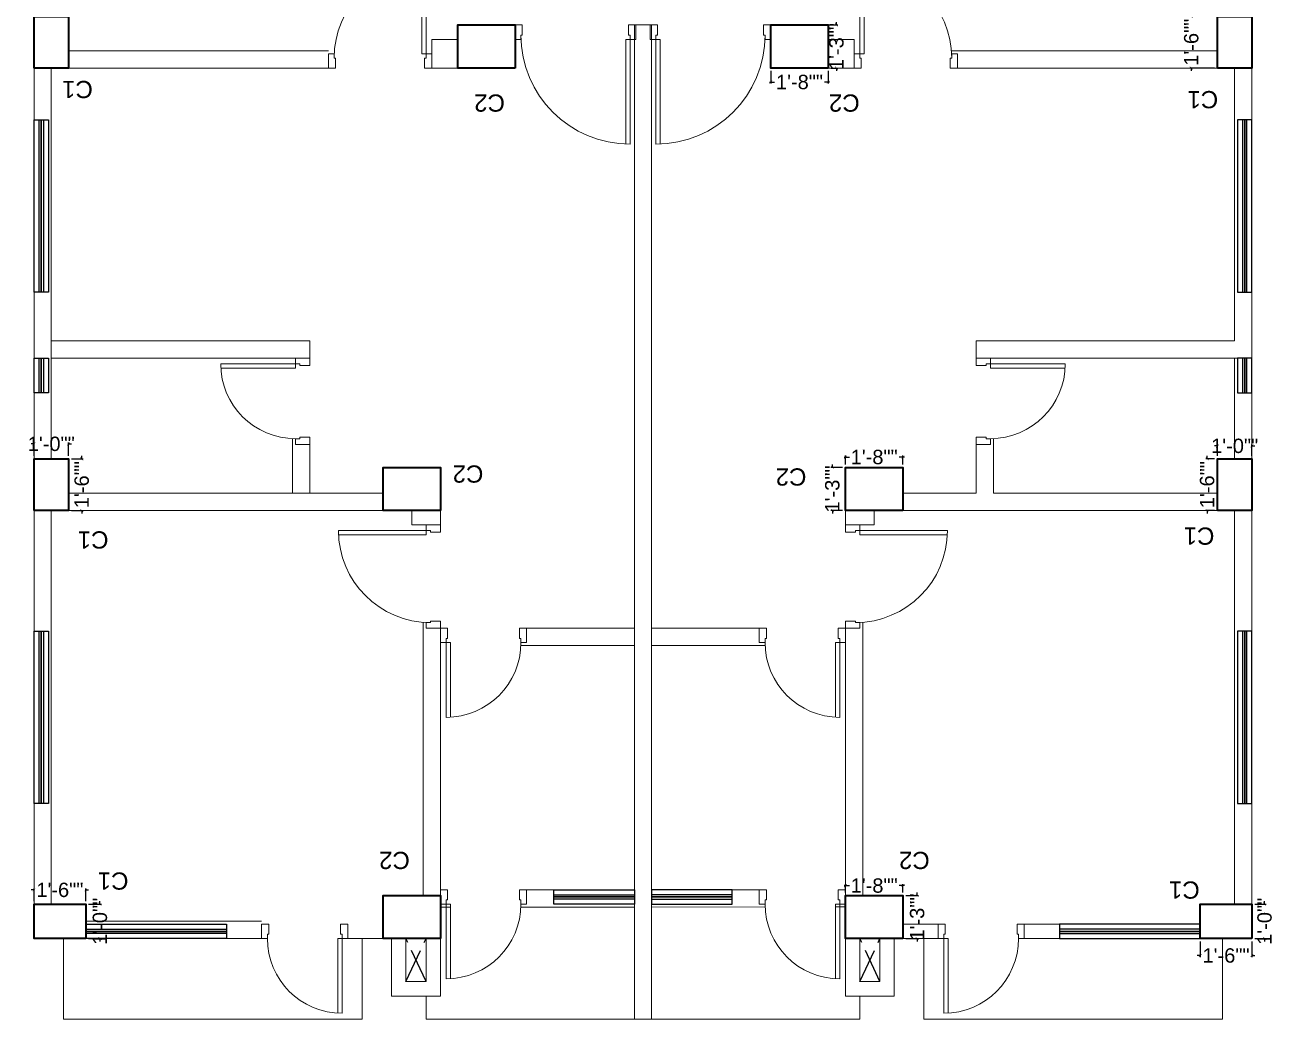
# Model space of a CAD drawing. Header units: inches. Extents: x -6918 to 21732, y -6368 to 1797.
# Drawn here: x -4172 to -3737.2, y 742.6 to 1088.6 of the extents above; entities that cross this region are included whole.
import ezdxf

# ---------------------------------------------------------------- set-up
doc = ezdxf.new("R2010")
doc.units = ezdxf.units.IN
doc.header["$MEASUREMENT"] = 0
doc.linetypes.add('ACAD_ISO02W100', pattern=[15, 12, -3])
for name, color, linetype, lineweight in [('COLOUMN', 10, 'Continuous', 35), ('DIM', 10, 'Continuous', 18), ('dim-8', 7, 'Continuous', 9), ('Dimensoin', 98, 'Continuous', 9), ('Door', 6, 'Continuous', 15), ('Raling', 1, 'Continuous', 15), ('Varanda', 16, 'Continuous', 15), ('WALL', 7, 'Continuous', 20), ('WINDOW', 5, 'Continuous', 25)]:
    doc.layers.add(name, color=color, linetype=linetype, lineweight=lineweight)
doc.layers.add('DOT', color=140, linetype='ACAD_ISO02W100')
doc.layers.add('Text', color=7, linetype='Continuous')
doc.styles.add('ARIAL', font='arial.ttf')
doc.styles.get("Standard").update_dxf_attribs({"font": 'arial.ttf'})
doc.dimstyles.new('Column Shedule', dxfattribs={"dimscale": 0, "dimtxt": 5, "dimasz": 1, "dimexe": 0.5, "dimexo": 1, "dimgap": 1, "dimtad": 0, "dimdec": 0, "dimzin": 11, "dimdsep": 46, "dimlunit": 3, "dimtxsty": 'ARIAL', "dimblk": 'ARCHTICK', "dimcen": 0.09375, "dimdle": 0.5, "dimclrd": 5, "dimclre": 7, "dimclrt": 7, "dimadec": 0, "dimazin": 0, "dimtfac": 1, "dimtdec": 0, "dimtix": 1, "dimtofl": 0, "dimtmove": 2, "dimatfit": 3, "dimldrblk": 'ARCHTICK', "dimfxl": 3, "dimtolj": 1, "dimtzin": 3, "dimlwd": -1, "dimlwe": -1, "dimarcsym": 1})

# ---------------------------------------------------------------- blocks, each defined once
blk = doc.blocks.new('A$C71373806')
at = {"layer": 'Door'}
for p, q in [((2, 5), (2, 31)), ((3.5, 5), (3.5, 30.96)), ((0, 5), (0, 0)), ((0, 5), (2, 5)), ((2, 5), (2, 3.5)), ((2, 5), (3.5, 5)), ((28, 5), (28, 3.5)), ((30, 5), (28, 5)), ((30, 5), (30, 0)), ((0, 0), (2.5, 0)), ((2, 3.5), (2.5, 3.5)), ((2.5, 3.5), (2.5, 0)), ((27.5, 3.5), (27.5, 0)), ((28, 3.5), (27.5, 3.5)), ((30, 0), (27.5, 0))]:
    blk.add_line(p, q, dxfattribs=at)
blk.add_arc((2, 5), 26, 0, 90, dxfattribs=at)
blk = doc.blocks.new('M door')
at = {"layer": 'Door'}
for p, q in [((10890.88, 11660.35), (10895.88, 11660.35)), ((10890.88, 11660.35), (10890.88, 11658.35)), ((10890.88, 11658.35), (10892.38, 11658.35)), ((10892.38, 11658.35), (10892.38, 11657.85)), ((10895.88, 11660.35), (10895.88, 11657.85)), ((10892.38, 11657.85), (10895.88, 11657.85)), ((10890.88, 11626.35), (10860.38, 11626.35)), ((10890.88, 11627.85), (10860.42, 11627.85)), ((10890.88, 11626.35), (10890.88, 11627.85)), ((10890.88, 11624.35), (10890.88, 11626.35)), ((10890.88, 11626.35), (10892.38, 11626.35)), ((10890.88, 11624.35), (10895.88, 11624.35)), ((10892.38, 11626.85), (10895.88, 11626.85)), ((10892.38, 11626.35), (10892.38, 11626.85)), ((10895.88, 11624.35), (10895.88, 11626.85))]:
    blk.add_line(p, q, dxfattribs=at)
blk.add_arc((10892.38, 11626.35), 32, 90, 180, dxfattribs=at)
blk = doc.blocks.new('door')
at = {"layer": 'Door'}
for p, q in [((380.47, 5770.2), (375.47, 5770.2)), ((375.47, 5770.2), (375.47, 5767.7)), ((378.97, 5767.7), (375.47, 5767.7)), ((380.47, 5768.2), (378.97, 5768.2)), ((378.97, 5768.2), (378.97, 5767.7)), ((380.47, 5770.2), (380.47, 5768.2)), ((380.47, 5731.7), (416.94, 5731.7)), ((380.47, 5730.2), (380.47, 5731.7)), ((375.47, 5728.2), (375.47, 5730.7)), ((378.97, 5730.7), (375.47, 5730.7)), ((380.47, 5728.2), (375.47, 5728.2)), ((378.97, 5730.2), (378.97, 5730.7)), ((380.47, 5730.2), (378.97, 5730.2)), ((380.47, 5730.2), (416.97, 5730.2)), ((380.47, 5728.2), (380.47, 5730.2))]:
    blk.add_line(p, q, dxfattribs=at)
blk.add_arc((378.97, 5730.2), 38, 0, 90, dxfattribs=at)
blk = doc.blocks.new('ADFSDF')
at = {"layer": 'COLOUMN'}
for points in [[(-22327.73, -19135.6), (-22309.73, -19135.6), (-22309.73, -19147.6), (-22327.73, -19147.6)], [(-22206.23, -19135.6), (-22186.23, -19135.6), (-22186.23, -19150.6), (-22206.23, -19150.6)], [(-22045.23, -19135.6), (-22025.23, -19135.6), (-22025.23, -19150.6), (-22045.23, -19150.6)], [(-21921.73, -19135.6), (-21903.73, -19135.6), (-21903.73, -19147.6), (-21921.73, -19147.6)], [(-22315.73, -19284.6), (-22315.73, -19302.6), (-22327.73, -19302.6), (-22327.73, -19284.6)], [(-22206.23, -19284.6), (-22186.23, -19284.6), (-22186.23, -19299.6), (-22206.23, -19299.6)], [(-22045.23, -19284.6), (-22025.23, -19284.6), (-22025.23, -19299.6), (-22045.23, -19299.6)], [(-21903.73, -19284.6), (-21903.73, -19302.6), (-21915.73, -19302.6), (-21915.73, -19284.6)], [(-22315.73, -19438.6), (-22315.73, -19456.6), (-22327.73, -19456.6), (-22327.73, -19438.6)], [(-22180.23, -19438.6), (-22160.23, -19438.6), (-22160.23, -19453.6), (-22180.23, -19453.6)], [(-22071.23, -19438.6), (-22051.23, -19438.6), (-22051.23, -19453.6), (-22071.23, -19453.6)], [(-21903.73, -19438.6), (-21903.73, -19456.6), (-21915.73, -19456.6), (-21915.73, -19438.6)], [(-22315.73, -19577.6), (-22315.73, -19595.6), (-22327.73, -19595.6), (-22327.73, -19577.6)], [(-21903.73, -19577.6), (-21903.73, -19595.6), (-21915.73, -19595.6), (-21915.73, -19577.6)], [(-22160.23, -19627.6), (-22160.23, -19647.6), (-22175.23, -19647.6), (-22175.23, -19627.6)], [(-22056.23, -19627.6), (-22056.23, -19647.6), (-22071.23, -19647.6), (-22071.23, -19627.6)]]:
    blk.add_lwpolyline(points, close=True, dxfattribs=at)
blk = doc.blocks.new('_ArchTick')
at = {"color": 0, "linetype": 'ByBlock', "const_width": 0.15}
blk.add_lwpolyline([(-0.5, -0.5), (0.5, 0.5)], dxfattribs=at)
blk = doc.blocks.new('*D66')
at = {"layer": 'Defpoints', "color": 0, "lineweight": 40, "transparency": 16777216}
for p in [(-3762.9, 770.59), (-3744.9, 770.59), (-3762.9, 764.67)]:
    blk.add_point(p, dxfattribs=at)
at = {"layer": 'Text', "color": 7, "transparency": 16777216}
for p, q in [((-3762.9, 769.59), (-3762.9, 764.17)), ((-3744.9, 769.59), (-3744.9, 764.17))]:
    blk.add_line(p, q, dxfattribs=at)
at = {"layer": 'Text', "color": 5, "transparency": 16777216}
for p, q in [((-3762.9, 764.67), (-3763.9, 764.67)), ((-3744.9, 764.67), (-3743.9, 764.67))]:
    blk.add_line(p, q, dxfattribs=at)
blk.add_blockref('_ArchTick', (-3762.9, 764.67), dxfattribs=at)
at = {"layer": 'Text', "color": 5, "transparency": 16777216, "rotation": 180}
blk.add_blockref('_ArchTick', (-3744.9, 764.67), dxfattribs=at)
at = {"layer": 'Text', "color": 7, "transparency": 16777216, "insert": (-3753.9, 764.67), "char_height": 5, "attachment_point": 5, "style": 'ARIAL'}
blk.add_mtext('\\A1;1\'-6""', dxfattribs=at)
blk = doc.blocks.new('*D67')
at = {"layer": 'Defpoints', "color": 0, "lineweight": 40, "transparency": 16777216}
for p in [(-3744.9, 782.59), (-3744.9, 770.59), (-3740.48, 770.59)]:
    blk.add_point(p, dxfattribs=at)
at = {"layer": 'Text', "color": 5, "transparency": 16777216}
for p, q in [((-3740.48, 782.59), (-3740.48, 783.59)), ((-3740.48, 770.59), (-3740.48, 769.59))]:
    blk.add_line(p, q, dxfattribs=at)
at = {"layer": 'Text', "color": 7, "transparency": 16777216}
for p, q in [((-3743.9, 782.59), (-3739.98, 782.59)), ((-3743.9, 770.59), (-3739.98, 770.59))]:
    blk.add_line(p, q, dxfattribs=at)
at = {"layer": 'Text', "color": 5, "transparency": 16777216}
for p, rotation in [((-3740.48, 782.59), 270), ((-3740.48, 770.59), 90)]:
    blk.add_blockref('_ArchTick', p, dxfattribs=dict(at, rotation=rotation))
at = {"layer": 'Text', "color": 7, "transparency": 16777216, "insert": (-3740.48, 776.59), "char_height": 5, "attachment_point": 5, "rotation": 90, "style": 'ARIAL'}
blk.add_mtext('\\A1;1\'-0""', dxfattribs=at)
blk = doc.blocks.new('*D68')
at = {"layer": 'Defpoints', "color": 0, "lineweight": 40, "transparency": 16777216}
for p in [(-3866.4, 789.01), (-3886.4, 785.59), (-3866.4, 785.59)]:
    blk.add_point(p, dxfattribs=at)
at = {"layer": 'Text', "color": 5, "transparency": 16777216}
for p, q in [((-3886.9, 789.01), (-3885.05, 789.01)), ((-3865.9, 789.01), (-3867.75, 789.01))]:
    blk.add_line(p, q, dxfattribs=at)
at = {"layer": 'Text', "color": 7, "transparency": 16777216}
for p, q in [((-3886.4, 786.59), (-3886.4, 789.51)), ((-3866.4, 786.59), (-3866.4, 789.51))]:
    blk.add_line(p, q, dxfattribs=at)
at = {"layer": 'Text', "color": 5, "transparency": 16777216, "rotation": 180}
blk.add_blockref('_ArchTick', (-3886.4, 789.01), dxfattribs=at)
at = {"layer": 'Text', "color": 5, "transparency": 16777216}
blk.add_blockref('_ArchTick', (-3866.4, 789.01), dxfattribs=at)
at = {"layer": 'Text', "color": 7, "transparency": 16777216, "insert": (-3876.4, 789.01), "char_height": 5, "attachment_point": 5, "style": 'ARIAL'}
blk.add_mtext('\\A1;1\'-8""', dxfattribs=at)
blk = doc.blocks.new('*D69')
at = {"layer": 'Defpoints', "color": 0, "lineweight": 40, "transparency": 16777216}
for p in [(-3866.4, 785.59), (-3866.4, 770.59), (-3861.44, 770.59)]:
    blk.add_point(p, dxfattribs=at)
at = {"layer": 'Text', "color": 7, "transparency": 16777216}
for p, q in [((-3865.4, 785.59), (-3860.94, 785.59)), ((-3865.4, 770.59), (-3860.94, 770.59))]:
    blk.add_line(p, q, dxfattribs=at)
at = {"layer": 'Text', "color": 5, "transparency": 16777216}
for p, q in [((-3861.44, 785.59), (-3861.44, 786.59)), ((-3861.44, 770.59), (-3861.44, 769.59))]:
    blk.add_line(p, q, dxfattribs=at)
for p, rotation in [((-3861.44, 785.59), 270), ((-3861.44, 770.59), 90)]:
    blk.add_blockref('_ArchTick', p, dxfattribs=dict(at, rotation=rotation))
at = {"layer": 'Text', "color": 7, "transparency": 16777216, "insert": (-3861.44, 778.09), "char_height": 5, "attachment_point": 5, "rotation": 90, "style": 'ARIAL'}
blk.add_mtext('\\A1;1\'-3""', dxfattribs=at)
blk = doc.blocks.new('*D70')
at = {"layer": 'Defpoints', "color": 0, "lineweight": 40, "transparency": 16777216}
for p in [(-3890.95, 934.59), (-3886.4, 934.59), (-3886.4, 919.59)]:
    blk.add_point(p, dxfattribs=at)
at = {"layer": 'Text', "color": 5, "transparency": 16777216}
for p, q in [((-3890.95, 934.59), (-3890.95, 935.59)), ((-3890.95, 919.59), (-3890.95, 918.59))]:
    blk.add_line(p, q, dxfattribs=at)
at = {"layer": 'Text', "color": 7, "transparency": 16777216}
for p, q in [((-3887.4, 934.59), (-3891.45, 934.59)), ((-3887.4, 919.59), (-3891.45, 919.59))]:
    blk.add_line(p, q, dxfattribs=at)
at = {"layer": 'Text', "color": 5, "transparency": 16777216}
for p, rotation in [((-3890.95, 934.59), 270), ((-3890.95, 919.59), 90)]:
    blk.add_blockref('_ArchTick', p, dxfattribs=dict(at, rotation=rotation))
at = {"layer": 'Text', "color": 7, "transparency": 16777216, "insert": (-3890.95, 927.09), "char_height": 5, "attachment_point": 5, "rotation": 90, "style": 'ARIAL'}
blk.add_mtext('\\A1;1\'-3""', dxfattribs=at)
blk = doc.blocks.new('*D71')
at = {"layer": 'Defpoints', "color": 0, "lineweight": 40, "transparency": 16777216}
for p in [(-3866.4, 938.18), (-3886.4, 934.59), (-3866.4, 934.59)]:
    blk.add_point(p, dxfattribs=at)
at = {"layer": 'Text', "color": 5, "transparency": 16777216}
for p, q in [((-3886.9, 938.18), (-3885.05, 938.18)), ((-3865.9, 938.18), (-3867.75, 938.18))]:
    blk.add_line(p, q, dxfattribs=at)
at = {"layer": 'Text', "color": 7, "transparency": 16777216}
for p, q in [((-3886.4, 935.59), (-3886.4, 938.68)), ((-3866.4, 935.59), (-3866.4, 938.68))]:
    blk.add_line(p, q, dxfattribs=at)
at = {"layer": 'Text', "color": 5, "transparency": 16777216, "rotation": 180}
blk.add_blockref('_ArchTick', (-3886.4, 938.18), dxfattribs=at)
at = {"layer": 'Text', "color": 5, "transparency": 16777216}
blk.add_blockref('_ArchTick', (-3866.4, 938.18), dxfattribs=at)
at = {"layer": 'Text', "color": 7, "transparency": 16777216, "insert": (-3876.4, 938.18), "char_height": 5, "attachment_point": 5, "style": 'ARIAL'}
blk.add_mtext('\\A1;1\'-8""', dxfattribs=at)
blk = doc.blocks.new('*D72')
at = {"layer": 'Defpoints', "color": 0, "lineweight": 40, "transparency": 16777216}
for p in [(-3760.48, 937.59), (-3756.9, 937.59), (-3756.9, 919.59)]:
    blk.add_point(p, dxfattribs=at)
at = {"layer": 'Text', "color": 7, "transparency": 16777216}
for p, q in [((-3757.9, 937.59), (-3760.98, 937.59)), ((-3757.9, 919.59), (-3760.98, 919.59))]:
    blk.add_line(p, q, dxfattribs=at)
at = {"layer": 'Text', "color": 5, "transparency": 16777216}
for p, q in [((-3760.48, 937.59), (-3760.48, 938.59)), ((-3760.48, 919.59), (-3760.48, 918.59))]:
    blk.add_line(p, q, dxfattribs=at)
for p, rotation in [((-3760.48, 937.59), 270), ((-3760.48, 919.59), 90)]:
    blk.add_blockref('_ArchTick', p, dxfattribs=dict(at, rotation=rotation))
at = {"layer": 'Text', "color": 7, "transparency": 16777216, "insert": (-3760.48, 928.59), "char_height": 5, "attachment_point": 5, "rotation": 90, "style": 'ARIAL'}
blk.add_mtext('\\A1;1\'-6""', dxfattribs=at)
blk = doc.blocks.new('*D73')
at = {"layer": 'Defpoints', "color": 0, "lineweight": 40, "transparency": 16777216}
for p in [(-3744.9, 942.06), (-3756.9, 937.59), (-3744.9, 937.59)]:
    blk.add_point(p, dxfattribs=at)
at = {"layer": 'Text', "color": 5, "transparency": 16777216}
for p, q in [((-3756.9, 942.06), (-3757.9, 942.06)), ((-3744.9, 942.06), (-3743.9, 942.06))]:
    blk.add_line(p, q, dxfattribs=at)
at = {"layer": 'Text', "color": 7, "transparency": 16777216}
for p, q in [((-3756.9, 938.59), (-3756.9, 942.56)), ((-3744.9, 938.59), (-3744.9, 942.56))]:
    blk.add_line(p, q, dxfattribs=at)
at = {"layer": 'Text', "color": 5, "transparency": 16777216}
blk.add_blockref('_ArchTick', (-3756.9, 942.06), dxfattribs=at)
at = {"layer": 'Text', "color": 5, "transparency": 16777216, "rotation": 180}
blk.add_blockref('_ArchTick', (-3744.9, 942.06), dxfattribs=at)
at = {"layer": 'Text', "color": 7, "transparency": 16777216, "insert": (-3750.9, 942.06), "char_height": 5, "attachment_point": 5, "style": 'ARIAL'}
blk.add_mtext('\\A1;1\'-0""', dxfattribs=at)
blk = doc.blocks.new('*D74')
at = {"layer": 'Defpoints', "color": 0, "lineweight": 40, "transparency": 16777216}
for p in [(-4156.9, 942.76), (-4168.9, 937.59), (-4156.9, 937.59)]:
    blk.add_point(p, dxfattribs=at)
at = {"layer": 'Text', "color": 5, "transparency": 16777216}
for p, q in [((-4168.9, 942.76), (-4169.9, 942.76)), ((-4156.9, 942.76), (-4155.9, 942.76))]:
    blk.add_line(p, q, dxfattribs=at)
at = {"layer": 'Text', "color": 7, "transparency": 16777216}
for p, q in [((-4168.9, 938.59), (-4168.9, 943.26)), ((-4156.9, 938.59), (-4156.9, 943.26))]:
    blk.add_line(p, q, dxfattribs=at)
at = {"layer": 'Text', "color": 5, "transparency": 16777216}
blk.add_blockref('_ArchTick', (-4168.9, 942.76), dxfattribs=at)
at = {"layer": 'Text', "color": 5, "transparency": 16777216, "rotation": 180}
blk.add_blockref('_ArchTick', (-4156.9, 942.76), dxfattribs=at)
at = {"layer": 'Text', "color": 7, "transparency": 16777216, "insert": (-4162.9, 942.76), "char_height": 5, "attachment_point": 5, "style": 'ARIAL'}
blk.add_mtext('\\A1;1\'-0""', dxfattribs=at)
blk = doc.blocks.new('*D75')
at = {"layer": 'Defpoints', "color": 0, "lineweight": 40, "transparency": 16777216}
for p in [(-4156.9, 937.59), (-4156.9, 919.59), (-4152.29, 919.59)]:
    blk.add_point(p, dxfattribs=at)
at = {"layer": 'Text', "color": 7, "transparency": 16777216}
for p, q in [((-4155.9, 937.59), (-4151.79, 937.59)), ((-4155.9, 919.59), (-4151.79, 919.59))]:
    blk.add_line(p, q, dxfattribs=at)
at = {"layer": 'Text', "color": 5, "transparency": 16777216}
for p, q in [((-4152.29, 937.59), (-4152.29, 938.59)), ((-4152.29, 919.59), (-4152.29, 918.59))]:
    blk.add_line(p, q, dxfattribs=at)
for p, rotation in [((-4152.29, 937.59), 270), ((-4152.29, 919.59), 90)]:
    blk.add_blockref('_ArchTick', p, dxfattribs=dict(at, rotation=rotation))
at = {"layer": 'Text', "color": 7, "transparency": 16777216, "insert": (-4152.29, 928.59), "char_height": 5, "attachment_point": 5, "rotation": 90, "style": 'ARIAL'}
blk.add_mtext('\\A1;1\'-6""', dxfattribs=at)
blk = doc.blocks.new('*D76')
at = {"layer": 'Defpoints', "color": 0, "lineweight": 40, "transparency": 16777216}
for p in [(-4150.9, 787.51), (-4168.9, 782.59), (-4150.9, 782.59)]:
    blk.add_point(p, dxfattribs=at)
at = {"layer": 'Text', "color": 5, "transparency": 16777216}
for p, q in [((-4168.9, 787.51), (-4169.9, 787.51)), ((-4150.9, 787.51), (-4149.9, 787.51))]:
    blk.add_line(p, q, dxfattribs=at)
at = {"layer": 'Text', "color": 7, "transparency": 16777216}
for p, q in [((-4168.9, 783.59), (-4168.9, 788.01)), ((-4150.9, 783.59), (-4150.9, 788.01))]:
    blk.add_line(p, q, dxfattribs=at)
at = {"layer": 'Text', "color": 5, "transparency": 16777216}
blk.add_blockref('_ArchTick', (-4168.9, 787.51), dxfattribs=at)
at = {"layer": 'Text', "color": 5, "transparency": 16777216, "rotation": 180}
blk.add_blockref('_ArchTick', (-4150.9, 787.51), dxfattribs=at)
at = {"layer": 'Text', "color": 7, "transparency": 16777216, "insert": (-4159.9, 787.51), "char_height": 5, "attachment_point": 5, "style": 'ARIAL'}
blk.add_mtext('\\A1;1\'-6""', dxfattribs=at)
blk = doc.blocks.new('*D77')
at = {"layer": 'Defpoints', "color": 0, "lineweight": 40, "transparency": 16777216}
for p in [(-4150.9, 782.59), (-4150.9, 770.59), (-4145.95, 770.59)]:
    blk.add_point(p, dxfattribs=at)
at = {"layer": 'Text', "color": 5, "transparency": 16777216}
for p, q in [((-4145.95, 782.59), (-4145.95, 783.59)), ((-4145.95, 770.59), (-4145.95, 769.59))]:
    blk.add_line(p, q, dxfattribs=at)
at = {"layer": 'Text', "color": 7, "transparency": 16777216}
for p, q in [((-4149.9, 782.59), (-4145.45, 782.59)), ((-4149.9, 770.59), (-4145.45, 770.59))]:
    blk.add_line(p, q, dxfattribs=at)
at = {"layer": 'Text', "color": 5, "transparency": 16777216}
for p, rotation in [((-4145.95, 782.59), 270), ((-4145.95, 770.59), 90)]:
    blk.add_blockref('_ArchTick', p, dxfattribs=dict(at, rotation=rotation))
at = {"layer": 'Text', "color": 7, "transparency": 16777216, "insert": (-4145.95, 776.59), "char_height": 5, "attachment_point": 5, "rotation": 90, "style": 'ARIAL'}
blk.add_mtext('\\A1;1\'-0""', dxfattribs=at)
blk = doc.blocks.new('*D78')
at = {"layer": 'Defpoints', "color": 0, "lineweight": 40, "transparency": 16777216}
for p in [(-3912.4, 1073.59), (-3892.4, 1073.59), (-3912.4, 1068.71)]:
    blk.add_point(p, dxfattribs=at)
at = {"layer": 'Text', "color": 7, "transparency": 16777216}
for p, q in [((-3912.4, 1072.59), (-3912.4, 1068.21)), ((-3892.4, 1072.59), (-3892.4, 1068.21))]:
    blk.add_line(p, q, dxfattribs=at)
at = {"layer": 'Text', "color": 5, "transparency": 16777216}
for p, q in [((-3912.9, 1068.71), (-3911.05, 1068.71)), ((-3891.9, 1068.71), (-3893.75, 1068.71))]:
    blk.add_line(p, q, dxfattribs=at)
at = {"layer": 'Text', "color": 5, "transparency": 16777216, "rotation": 180}
blk.add_blockref('_ArchTick', (-3912.4, 1068.71), dxfattribs=at)
at = {"layer": 'Text', "color": 5, "transparency": 16777216}
blk.add_blockref('_ArchTick', (-3892.4, 1068.71), dxfattribs=at)
at = {"layer": 'Text', "color": 7, "transparency": 16777216, "insert": (-3902.4, 1068.71), "char_height": 5, "attachment_point": 5, "style": 'ARIAL'}
blk.add_mtext('\\A1;1\'-8""', dxfattribs=at)
blk = doc.blocks.new('*D79')
at = {"layer": 'Defpoints', "color": 0, "lineweight": 40, "transparency": 16777216}
for p in [(-3892.4, 1088.59), (-3892.4, 1073.59), (-3889.53, 1073.59)]:
    blk.add_point(p, dxfattribs=at)
at = {"layer": 'Text', "color": 7, "transparency": 16777216}
for p, q in [((-3891.4, 1088.59), (-3889.03, 1088.59)), ((-3891.4, 1073.59), (-3889.03, 1073.59))]:
    blk.add_line(p, q, dxfattribs=at)
at = {"layer": 'Text', "color": 5, "transparency": 16777216}
for p, q in [((-3889.53, 1088.59), (-3889.53, 1089.59)), ((-3889.53, 1073.59), (-3889.53, 1072.59))]:
    blk.add_line(p, q, dxfattribs=at)
for p, rotation in [((-3889.53, 1088.59), 270), ((-3889.53, 1073.59), 90)]:
    blk.add_blockref('_ArchTick', p, dxfattribs=dict(at, rotation=rotation))
at = {"layer": 'Text', "color": 7, "transparency": 16777216, "insert": (-3889.53, 1081.09), "char_height": 5, "attachment_point": 5, "rotation": 90, "style": 'ARIAL'}
blk.add_mtext('\\A1;1\'-3""', dxfattribs=at)
blk = doc.blocks.new('*D80')
at = {"layer": 'Defpoints', "color": 0, "lineweight": 40, "transparency": 16777216}
for p in [(-3766, 1091.59), (-3756.9, 1091.59), (-3756.9, 1073.59)]:
    blk.add_point(p, dxfattribs=at)
at = {"layer": 'Text', "color": 7, "transparency": 16777216}
for p, q in [((-3757.9, 1091.59), (-3766.5, 1091.59)), ((-3757.9, 1073.59), (-3766.5, 1073.59))]:
    blk.add_line(p, q, dxfattribs=at)
at = {"layer": 'Text', "color": 5, "transparency": 16777216}
for p, q in [((-3766, 1091.59), (-3766, 1092.59)), ((-3766, 1073.59), (-3766, 1072.59))]:
    blk.add_line(p, q, dxfattribs=at)
for p, rotation in [((-3766, 1091.59), 270), ((-3766, 1073.59), 90)]:
    blk.add_blockref('_ArchTick', p, dxfattribs=dict(at, rotation=rotation))
at = {"layer": 'Text', "color": 7, "transparency": 16777216, "insert": (-3766, 1082.59), "char_height": 5, "attachment_point": 5, "rotation": 90, "style": 'ARIAL'}
blk.add_mtext('\\A1;1\'-6""', dxfattribs=at)

msp = doc.modelspace()

# ---------------------------------------------------------------- linework, layer by layer
at = {"layer": 'dim-8', "ltscale": 2}
for points in [[(-4168.9, 937.59), (-4168.9, 1073.59)], [(-4162.9, 937.59), (-4162.9, 1073.59)], [(-3750.9, 1073.59), (-3750.9, 978.59)], [(-3744.9, 1073.59), (-3744.9, 937.59)], [(-3750.9, 972.59), (-3750.9, 937.59)], [(-4168.9, 782.59), (-4168.9, 919.59)], [(-4162.9, 782.59), (-4162.9, 919.59)], [(-3750.9, 919.59), (-3750.9, 782.59)], [(-3744.9, 919.59), (-3744.9, 782.59)], [(-4047.4, 770.59), (-4054.65, 770.59), (-4054.65, 742.59), (-4158.65, 742.59), (-4158.65, 770.59)], [(-3869.4, 770.59), (-3869.4, 750.59), (-3881.4, 750.59), (-3881.4, 742.59), (-4032.4, 742.59), (-4032.4, 750.59), (-4044.4, 750.59), (-4044.4, 770.59)], [(-3755.15, 770.59), (-3755.15, 742.59), (-3859.15, 742.59), (-3859.15, 770.59), (-3866.4, 770.59)]]:
    msp.add_lwpolyline(points, dxfattribs=at)
at = {"layer": 'DOT'}
for p, q in [((-4039.4, 755.59), (-4032.4, 770.59)), ((-4032.4, 755.59), (-4039.4, 770.59)), ((-3874.4, 755.59), (-3881.4, 770.59)), ((-3881.4, 755.59), (-3874.4, 770.59))]:
    msp.add_line(p, q, dxfattribs=at)
at = {"layer": 'Varanda'}
for points in [[(-4158.65, 770.59), (-4158.65, 742.59), (-4054.65, 742.59), (-4054.65, 770.59)], [(-3755.15, 770.59), (-3755.15, 742.59), (-3859.15, 742.59), (-3859.15, 770.59)], [(-4032.4, 750.59), (-4032.4, 742.59), (-3959.4, 742.59)], [(-3881.4, 750.59), (-3881.4, 742.59), (-3954.4, 742.59)]]:
    msp.add_lwpolyline(points, dxfattribs=at)
at = {"layer": 'WALL'}
for p, q in [((-3959.9, 742.59), (-3959.9, 1088.59)), ((-3956.9, 1088.59), (-3959.4, 1088.59)), ((-3956.9, 1088.59), (-3954.4, 1088.59)), ((-3953.9, 742.59), (-3953.9, 1088.59)), ((-4030.4, 1073.59), (-4030.4, 1083.59)), ((-4030.4, 1083.59), (-4021.4, 1083.59)), ((-4001.4, 1073.59), (-4001.4, 1083.59)), ((-3912.4, 1073.59), (-3912.4, 1083.59)), ((-3883.4, 1083.59), (-3892.4, 1083.59)), ((-3883.4, 1073.59), (-3883.4, 1083.59)), ((-4066.4, 1079.59), (-4156.9, 1079.59)), ((-4066.4, 1073.59), (-4066.4, 1078.59)), ((-3849.5, 1079.59), (-3756.9, 1079.59)), ((-3847.4, 1073.59), (-3847.4, 1078.59)), ((-4168.9, 1055.59), (-4168.9, 1073.59)), ((-4066.4, 1073.59), (-4156.9, 1073.59)), ((-4021.4, 1073.59), (-4030.4, 1073.59)), ((-3892.4, 1073.59), (-3883.4, 1073.59)), ((-3847.4, 1073.59), (-3756.9, 1073.59)), ((-3744.9, 1055.59), (-3744.9, 1073.59)), ((-4163.9, 1055.59), (-4168.9, 1055.59)), ((-3749.9, 1055.59), (-3744.9, 1055.59)), ((-4168.9, 972.59), (-4168.9, 995.59)), ((-4163.9, 995.59), (-4168.9, 995.59)), ((-3749.9, 995.59), (-3744.9, 995.59)), ((-3744.9, 972.59), (-3744.9, 995.59)), ((-4072.9, 978.59), (-4162.9, 978.59)), ((-4072.9, 970.09), (-4072.9, 978.59)), ((-3840.9, 978.59), (-3750.9, 978.59)), ((-3840.9, 972.59), (-3840.9, 978.59)), ((-4163.9, 972.59), (-4168.9, 972.59)), ((-4072.9, 972.59), (-4162.9, 972.59)), ((-3840.9, 972.59), (-3749.9, 972.59)), ((-3749.9, 972.59), (-3744.9, 972.59)), ((-4168.9, 937.59), (-4168.9, 960.59)), ((-4163.9, 960.59), (-4168.9, 960.59)), ((-3749.9, 960.59), (-3744.9, 960.59)), ((-3744.9, 937.59), (-3744.9, 960.59)), ((-4078.9, 925.59), (-4078.9, 944.61)), ((-3834.9, 925.59), (-3834.9, 944.61)), ((-4072.9, 942.59), (-4077.9, 942.59)), ((-4072.9, 925.59), (-4072.9, 942.59)), ((-3840.9, 942.59), (-3835.9, 942.59)), ((-3840.9, 925.59), (-3840.9, 942.59)), ((-4047.4, 925.59), (-4156.9, 925.59)), ((-3866.4, 925.59), (-3840.9, 925.59)), ((-3834.9, 925.59), (-3756.9, 925.59)), ((-4168.9, 877.59), (-4168.9, 919.59)), ((-4047.4, 919.59), (-4156.9, 919.59)), ((-4037.4, 914.59), (-4037.4, 919.59)), ((-4027.4, 919.59), (-4027.4, 914.59)), ((-3886.4, 919.59), (-3886.4, 914.59)), ((-3876.4, 914.59), (-3876.4, 919.59)), ((-3866.4, 919.59), (-3756.9, 919.59)), ((-3744.9, 877.59), (-3744.9, 919.59)), ((-4027.4, 914.59), (-4037.4, 914.59)), ((-3886.4, 914.59), (-3876.4, 914.59)), ((-4033.4, 785.59), (-4033.4, 880.68)), ((-4027.4, 878.59), (-4032.4, 878.59)), ((-4027.4, 785.59), (-4027.4, 878.59)), ((-3959.9, 878.59), (-3997.4, 878.59)), ((-3997.4, 873.59), (-3997.4, 878.59)), ((-3953.9, 878.59), (-3916.4, 878.59)), ((-3916.4, 873.59), (-3916.4, 878.59)), ((-3886.4, 878.59), (-3881.4, 878.59)), ((-3886.4, 785.59), (-3886.4, 878.59)), ((-3880.4, 785.59), (-3880.4, 880.68)), ((-4163.9, 877.59), (-4168.9, 877.59)), ((-3749.9, 877.59), (-3744.9, 877.59)), ((-3959.9, 872.59), (-3999.42, 872.59)), ((-3953.9, 872.59), (-3914.38, 872.59)), ((-4168.9, 782.59), (-4168.9, 817.59)), ((-4163.9, 817.59), (-4168.9, 817.59)), ((-3749.9, 817.59), (-3744.9, 817.59)), ((-3744.9, 782.59), (-3744.9, 817.59)), ((-3987.4, 787.59), (-3997.4, 787.59)), ((-3997.4, 782.59), (-3997.4, 787.59)), ((-3987.9, 782.59), (-3987.9, 787.59)), ((-3926.4, 787.59), (-3916.4, 787.59)), ((-3925.9, 782.59), (-3925.9, 787.59)), ((-3916.4, 782.59), (-3916.4, 787.59)), ((-4027.4, 781.55), (-4023.9, 781.55)), ((-3999.42, 781.56), (-3959.9, 781.57)), ((-3953.9, 781.57), (-3914.38, 781.59)), ((-3889.9, 781.6), (-3886.4, 781.6)), ((-4089.65, 776.59), (-4150.9, 776.59)), ((-4089.65, 775.59), (-4089.65, 770.59)), ((-4059.65, 775.59), (-4059.65, 770.59)), ((-3866.4, 775.59), (-3854.15, 775.59)), ((-3854.15, 775.59), (-3854.15, 770.59)), ((-3824.15, 775.59), (-3811.9, 775.59)), ((-3824.15, 775.59), (-3824.15, 770.59)), ((-4089.65, 770.59), (-4101.9, 770.59)), ((-4047.4, 770.59), (-4059.65, 770.59)), ((-4044.4, 750.59), (-4044.4, 770.59)), ((-4039.4, 755.59), (-4039.4, 770.59)), ((-4032.4, 755.59), (-4032.4, 770.59)), ((-4027.4, 750.59), (-4027.4, 770.59)), ((-3886.4, 750.59), (-3886.4, 770.59)), ((-3881.4, 755.59), (-3881.4, 770.59)), ((-3874.4, 755.59), (-3874.4, 770.59)), ((-3869.4, 750.59), (-3869.4, 770.59)), ((-3866.4, 770.59), (-3854.15, 770.59)), ((-3824.15, 770.59), (-3811.9, 770.59)), ((-4032.4, 755.59), (-4039.4, 755.59)), ((-3881.4, 755.59), (-3874.4, 755.59)), ((-4027.4, 750.59), (-4044.4, 750.59)), ((-3886.4, 750.59), (-3869.4, 750.59)), ((-3956.9, 742.59), (-3959.4, 742.59)), ((-3956.9, 742.59), (-3954.4, 742.59))]:
    msp.add_line(p, q, dxfattribs=at)
at = {"layer": 'WINDOW'}
for points in [[(-4168.9, 1055.59), (-4163.9, 1055.59), (-4163.9, 995.59), (-4168.9, 995.59)], [(-4167.15, 1055.59), (-4165.65, 1055.59), (-4165.65, 995.59), (-4167.15, 995.59)], [(-4166.4, 1055.59), (-4166.4, 1055.59), (-4166.4, 995.59), (-4166.4, 995.59)], [(-3744.9, 1055.59), (-3749.9, 1055.59), (-3749.9, 995.59), (-3744.9, 995.59)], [(-3746.65, 1055.59), (-3748.15, 1055.59), (-3748.15, 995.59), (-3746.65, 995.59)], [(-3747.4, 1055.59), (-3747.4, 1055.59), (-3747.4, 995.59), (-3747.4, 995.59)], [(-4168.9, 972.59), (-4163.9, 972.59), (-4163.9, 960.59), (-4168.9, 960.59)], [(-4167.15, 972.59), (-4165.65, 972.59), (-4165.65, 960.59), (-4167.15, 960.59)], [(-4166.4, 972.59), (-4166.4, 972.59), (-4166.4, 960.59), (-4166.4, 960.59)], [(-3744.9, 972.59), (-3749.9, 972.59), (-3749.9, 960.59), (-3744.9, 960.59)], [(-3746.65, 972.59), (-3748.15, 972.59), (-3748.15, 960.59), (-3746.65, 960.59)], [(-3747.4, 972.59), (-3747.4, 972.59), (-3747.4, 960.59), (-3747.4, 960.59)], [(-4168.9, 877.59), (-4163.9, 877.59), (-4163.9, 817.59), (-4168.9, 817.59)], [(-4167.15, 877.59), (-4165.65, 877.59), (-4165.65, 817.59), (-4167.15, 817.59)], [(-4166.4, 877.59), (-4166.4, 877.59), (-4166.4, 817.59), (-4166.4, 817.59)], [(-3744.9, 877.59), (-3749.9, 877.59), (-3749.9, 817.59), (-3744.9, 817.59)], [(-3746.65, 877.59), (-3748.15, 877.59), (-3748.15, 817.59), (-3746.65, 817.59)], [(-3747.4, 877.59), (-3747.4, 877.59), (-3747.4, 817.59), (-3747.4, 817.59)], [(-3987.9, 782.59), (-3987.9, 787.59), (-3959.9, 787.59), (-3959.9, 782.59)], [(-3925.9, 782.59), (-3925.9, 787.59), (-3953.9, 787.59), (-3953.9, 782.59)], [(-3987.9, 784.34), (-3987.9, 785.84), (-3959.9, 785.84), (-3959.9, 784.34)], [(-3987.9, 785.09), (-3987.9, 785.09), (-3959.9, 785.09), (-3959.9, 785.09)], [(-3925.9, 784.34), (-3925.9, 785.84), (-3953.9, 785.84), (-3953.9, 784.34)], [(-3925.9, 785.09), (-3925.9, 785.09), (-3953.9, 785.09), (-3953.9, 785.09)], [(-4150.9, 772.34), (-4150.9, 773.84), (-4101.9, 773.84), (-4101.9, 772.34)], [(-4150.9, 773.09), (-4150.9, 773.09), (-4101.9, 773.09), (-4101.9, 773.09)], [(-3762.9, 773.09), (-3762.9, 773.09), (-3811.9, 773.09), (-3811.9, 773.09)]]:
    msp.add_lwpolyline(points, close=True, dxfattribs=at)
for points in [[(-4150.9, 775.59), (-4101.9, 775.59), (-4101.9, 770.59), (-4150.9, 770.59)], [(-3762.9, 775.59), (-3811.9, 775.59), (-3811.9, 770.59), (-3762.9, 770.59)], [(-4150.9, 772.34), (-4150.9, 773.84)], [(-3762.9, 773.84), (-3811.9, 773.84), (-3811.9, 772.34), (-3762.9, 772.34)]]:
    msp.add_lwpolyline(points, dxfattribs=at)

# ---------------------------------------------------------------- block references
at = {"layer": 'COLOUMN', "rotation": 180}
msp.add_blockref('ADFSDF', (-26072.63, -18365.01), dxfattribs=at)
at = {"layer": 'DIM', "xscale": -1}
for p, rotation in [((7593.95, 11969.47), 90), ((-14923.28, 12538.94), 180)]:
    msp.add_blockref('M door', p, dxfattribs=dict(at, rotation=rotation))
at = {"layer": 'DIM'}
for p, rotation in [((-15507.75, 11969.47), 270), ((7009.49, 12538.94), 180)]:
    msp.add_blockref('M door', p, dxfattribs=dict(at, rotation=rotation))
at = {"layer": 'Dimensoin', "xscale": -1, "rotation": 90}
msp.add_blockref('door', (1768.8, 1464.06), dxfattribs=at)
at = {"layer": 'Dimensoin', "rotation": 270}
msp.add_blockref('door', (-9682.59, 1464.06), dxfattribs=at)
at = {"layer": 'WALL', "xscale": -1}
for p, rotation in [((-4072.9, 972.59), 90), ((-4027.4, 878.59), 180), ((-4027.4, 787.59), 180), ((-3854.15, 775.59), 180)]:
    msp.add_blockref('A$C71373806', p, dxfattribs=dict(at, rotation=rotation))
at = {"layer": 'WALL'}
for p, rotation in [((-3840.9, 972.59), 270), ((-3886.4, 878.59), 180), ((-3886.4, 787.59), 180), ((-4059.65, 775.59), 180)]:
    msp.add_blockref('A$C71373806', p, dxfattribs=dict(at, rotation=rotation))

# ---------------------------------------------------------------- texts
at = {"layer": 'Raling'}
for s, p in [('C1', (-4148.42, 1069.14)), ('C1', (-3756.63, 1065.6)), ('C2', (-4004.95, 1064.42)), ('C2', (-3881.44, 1064.41)), ('C2', (-4012.45, 935.29)), ('C2', (-3899.98, 934.26)), ('C1', (-3757.94, 913.68)), ('C1', (-4142.96, 912.35)), ('C2', (-4038.06, 800.79)), ('C2', (-3857.06, 800.79)), ('C1', (-4136, 793.62)), ('C1', (-3763.06, 790.48))]:
    msp.add_text(s, height=6, rotation=180, dxfattribs=at).set_placement(p)

# ---------------------------------------------------------------- dimensions: what is measured, and where the dimension line sits
at = {"layer": 'Text'}
for base, p1, p2, angle, picture, middle in [((-3766, 1091.59), (-3756.9, 1073.59), (-3756.9, 1091.59), 270, '*D80', (-3766, 1082.59)), ((-3889.53, 1073.59), (-3892.4, 1088.59), (-3892.4, 1073.59), 270, '*D79', (-3889.53, 1081.09)), ((-3912.4, 1068.71), (-3892.4, 1073.59), (-3912.4, 1073.59), 180, '*D78', (-3902.4, 1068.71)), ((-4156.9, 942.76), (-4168.9, 937.59), (-4156.9, 937.59), 180, '*D74', (-4162.9, 942.76)), ((-3744.9, 942.06), (-3756.9, 937.59), (-3744.9, 937.59), 180, '*D73', (-3750.9, 942.06)), ((-3866.4, 938.18), (-3886.4, 934.59), (-3866.4, 934.59), 180, '*D71', (-3876.4, 938.18)), ((-4152.29, 919.59), (-4156.9, 937.59), (-4156.9, 919.59), 270, '*D75', (-4152.29, 928.59)), ((-3890.95, 934.59), (-3886.4, 919.59), (-3886.4, 934.59), 270, '*D70', (-3890.95, 927.09)), ((-3760.48, 937.59), (-3756.9, 919.59), (-3756.9, 937.59), 270, '*D72', (-3760.48, 928.59)), ((-3866.4, 789.01), (-3886.4, 785.59), (-3866.4, 785.59), 180, '*D68', (-3876.4, 789.01)), ((-4150.9, 787.51), (-4168.9, 782.59), (-4150.9, 782.59), 180, '*D76', (-4159.9, 787.51)), ((-3861.44, 770.59), (-3866.4, 785.59), (-3866.4, 770.59), 270, '*D69', (-3861.44, 778.09)), ((-4145.95, 770.59), (-4150.9, 782.59), (-4150.9, 770.59), 270, '*D77', (-4145.95, 776.59)), ((-3740.48, 770.59), (-3744.9, 782.59), (-3744.9, 770.59), 270, '*D67', (-3740.48, 776.59)), ((-3762.9, 764.67), (-3744.9, 770.59), (-3762.9, 770.59), 180, '*D66', (-3753.9, 764.67))]:
    dim = msp.add_linear_dim(base=base, p1=p1, p2=p2, angle=angle, dimstyle='Column Shedule', override={"dimscale": 1, "dimpost": '"'}, dxfattribs=at)
    dim.commit()
    dim.dimension.update_dxf_attribs({"geometry": picture, "text_midpoint": middle})

doc.saveas('drawing.dxf')
